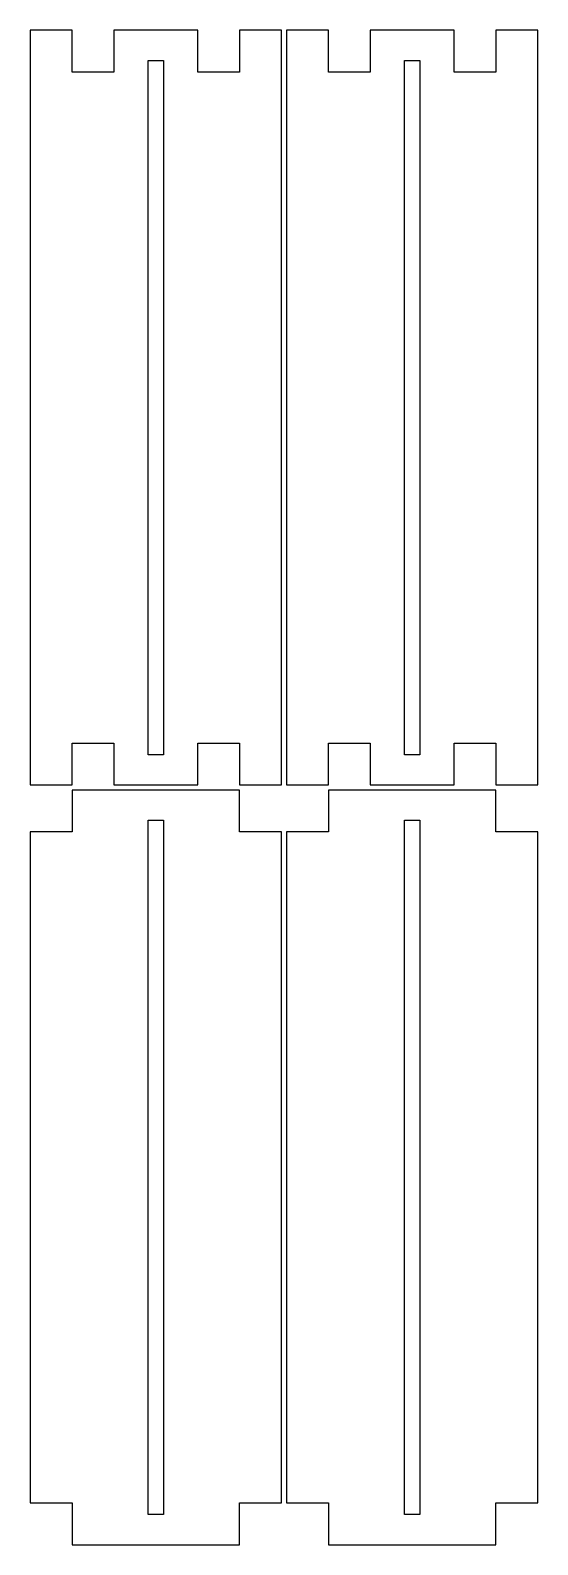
# Model space of a CAD drawing. Header units: metres. Extents: x 1 to 102, y 0 to 301.
import ezdxf

# ---------------------------------------------------------------- set-up
doc = ezdxf.new("R2010")
doc.units = ezdxf.units.M

msp = doc.modelspace()

# ---------------------------------------------------------------- linework, layer by layer
for p, q in [((9.33333, 301), (1, 301)), ((1, 301), (1, 151)), ((9.33333, 292.667), (9.33333, 301)), ((34.3333, 301), (17.6667, 301)), ((17.6667, 301), (17.6667, 292.667)), ((34.3333, 292.667), (34.3333, 301)), ((51, 301), (42.6667, 301)), ((42.6667, 301), (42.6667, 292.667)), ((51, 151), (51, 301)), ((60.3333, 301), (52, 301)), ((52, 301), (52, 151)), ((60.3333, 292.667), (60.3333, 301)), ((85.3333, 301), (68.6667, 301)), ((68.6667, 301), (68.6667, 292.667)), ((85.3333, 292.667), (85.3333, 301)), ((102, 301), (93.6667, 301)), ((93.6667, 301), (93.6667, 292.667)), ((102, 151), (102, 301)), ((24.5, 157), (24.5, 295)), ((24.5, 295), (27.5, 295)), ((27.5, 295), (27.5, 157)), ((75.5, 157), (75.5, 295)), ((75.5, 295), (78.5, 295)), ((78.5, 295), (78.5, 157)), ((17.6667, 292.667), (9.33333, 292.667)), ((42.6667, 292.667), (34.3333, 292.667)), ((68.6667, 292.667), (60.3333, 292.667)), ((93.6667, 292.667), (85.3333, 292.667)), ((9.33333, 159.333), (17.6667, 159.333)), ((9.33333, 151), (9.33333, 159.333)), ((17.6667, 159.333), (17.6667, 151)), ((27.5, 157), (24.5, 157)), ((34.3333, 151), (34.3333, 159.333)), ((34.3333, 159.333), (42.6667, 159.333)), ((42.6667, 159.333), (42.6667, 151)), ((60.3333, 159.333), (68.6667, 159.333)), ((60.3333, 151), (60.3333, 159.333)), ((68.6667, 159.333), (68.6667, 151)), ((78.5, 157), (75.5, 157)), ((85.3333, 151), (85.3333, 159.333)), ((85.3333, 159.333), (93.6667, 159.333)), ((93.6667, 159.333), (93.6667, 151)), ((1, 151), (9.33333, 151)), ((17.6667, 151), (34.3333, 151)), ((42.6667, 151), (51, 151)), ((52, 151), (60.3333, 151)), ((68.6667, 151), (85.3333, 151)), ((93.6667, 151), (102, 151)), ((42.6667, 150), (9.33333, 150)), ((9.33333, 150), (9.33333, 141.667)), ((42.6667, 141.667), (42.6667, 150)), ((93.6667, 150), (60.3333, 150)), ((60.3333, 150), (60.3333, 141.667)), ((93.6667, 141.667), (93.6667, 150)), ((9.33333, 141.667), (1, 141.667)), ((1, 141.667), (1, 8.33333)), ((24.5, 6), (24.5, 144)), ((24.5, 144), (27.5, 144)), ((27.5, 144), (27.5, 6)), ((51, 141.667), (42.6667, 141.667)), ((51, 8.33333), (51, 141.667)), ((60.3333, 141.667), (52, 141.667)), ((52, 141.667), (52, 8.33333)), ((75.5, 6), (75.5, 144)), ((75.5, 144), (78.5, 144)), ((78.5, 144), (78.5, 6)), ((102, 141.667), (93.6667, 141.667)), ((102, 8.33333), (102, 141.667)), ((1, 8.33333), (9.33333, 8.33333)), ((9.33333, 8.33333), (9.33333, 0)), ((42.6667, 8.33333), (51, 8.33333)), ((42.6667, 0), (42.6667, 8.33333)), ((52, 8.33333), (60.3333, 8.33333)), ((60.3333, 8.33333), (60.3333, 0)), ((93.6667, 8.33333), (102, 8.33333)), ((93.6667, 0), (93.6667, 8.33333)), ((27.5, 6), (24.5, 6)), ((78.5, 6), (75.5, 6)), ((9.33333, 0), (42.6667, 0)), ((60.3333, 0), (93.6667, 0))]:
    msp.add_line(p, q)

doc.saveas('drawing.dxf')
